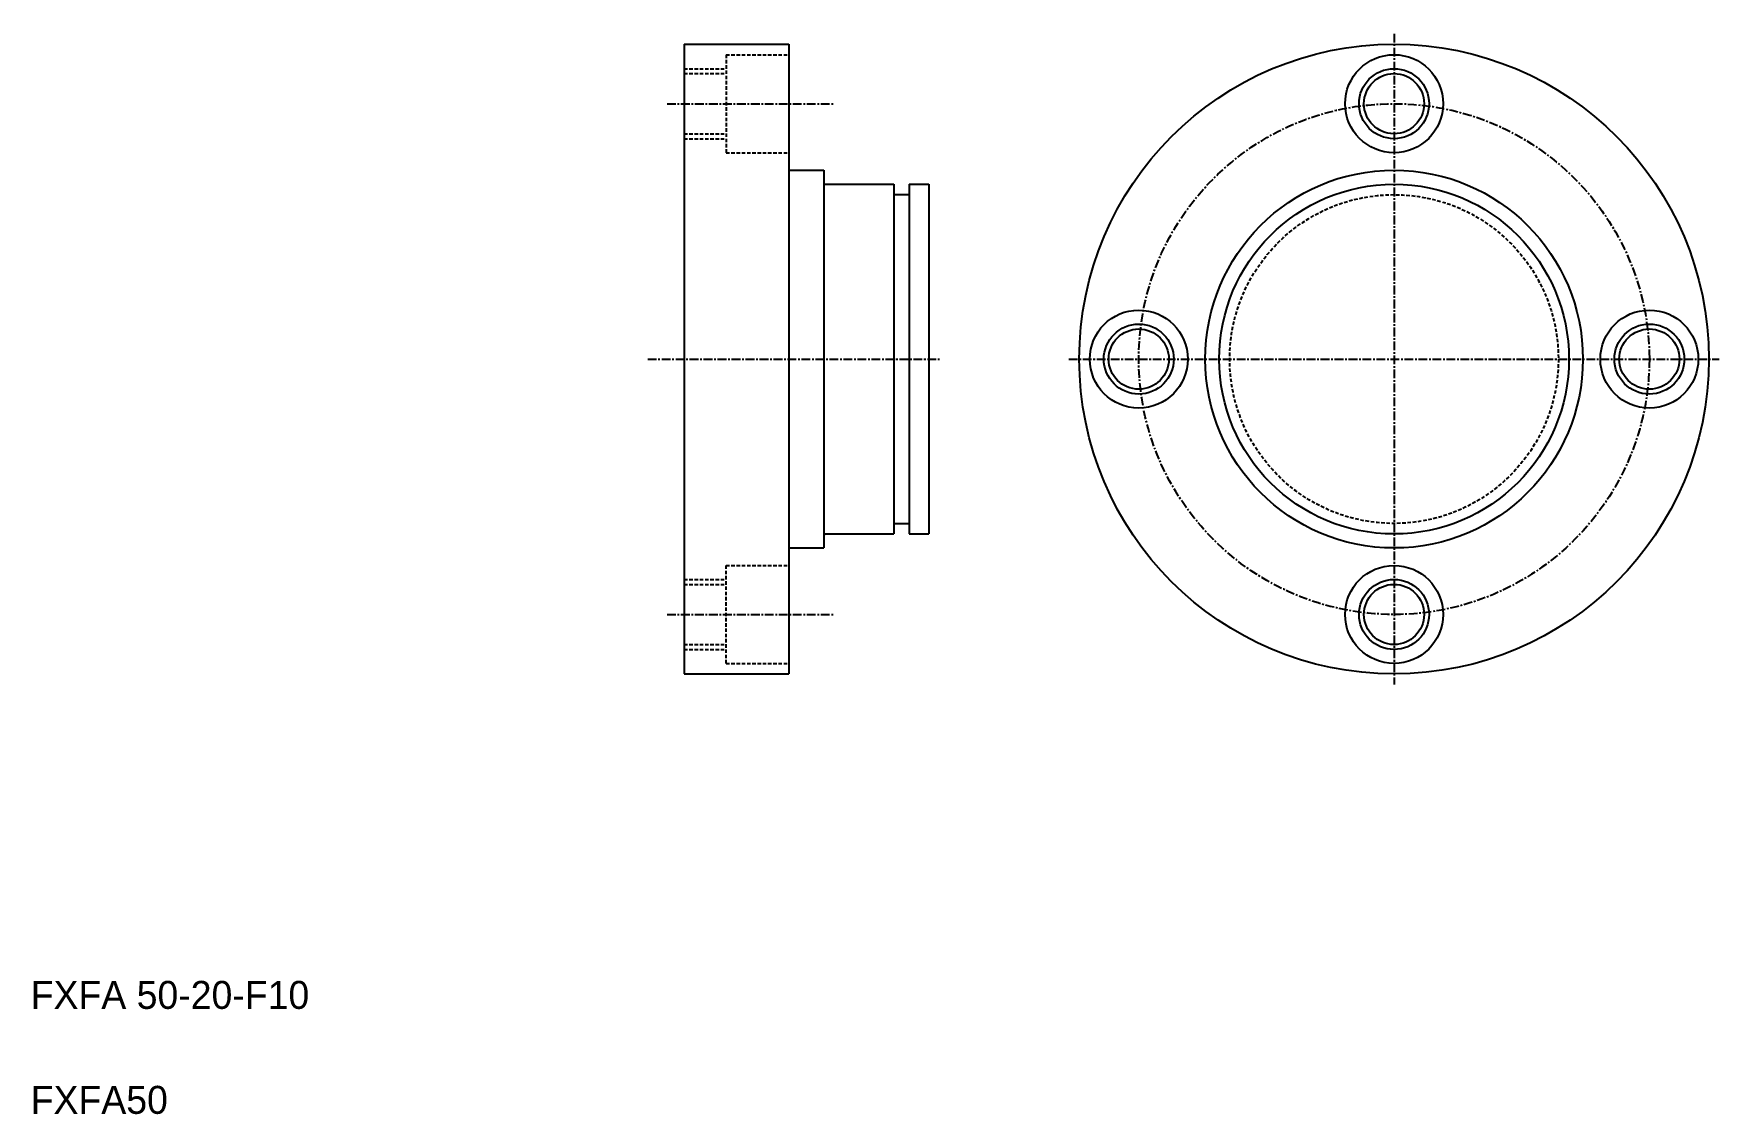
# Model space of a CAD drawing. Extents: x 41 to 282, y 141 to 296.
import ezdxf

# ---------------------------------------------------------------- set-up
doc = ezdxf.new("R2010")
doc.units = 0
doc.linetypes.add('CENTER', pattern=[2, 1.25, -0.25, 0.25, -0.25])
doc.linetypes.add('DASHED', pattern=[0.75, 0.5, -0.25])
doc.layers.get('0').update_dxf_attribs({"linetype": 'CONTINUOUS'})
doc.layers.add('CENTER', color=1, linetype='CENTER')

msp = doc.modelspace()

# ---------------------------------------------------------------- linework, layer by layer
at = {"color": 7, "linetype": 'CONTINUOUS'}
for p, q in [((133.68, 294.17), (133.68, 204.17)), ((133.68, 294.17), (148.68, 294.17)), ((148.68, 294.17), (148.68, 204.17)), ((148.68, 276.17), (153.68, 276.17)), ((153.68, 276.17), (153.68, 222.17)), ((148.68, 274.67), (148.68, 274.67)), ((153.88, 274.17), (163.68, 274.17)), ((163.68, 274.17), (163.68, 224.17)), ((163.68, 272.67), (165.88, 272.67)), ((165.88, 274.17), (168.68, 274.17)), ((165.88, 274.17), (165.88, 224.17)), ((168.68, 274.17), (168.68, 224.17)), ((148.68, 249.17), (148.68, 249.17)), ((153.88, 224.17), (163.68, 224.17)), ((163.68, 225.67), (165.88, 225.67)), ((165.88, 224.17), (168.68, 224.17)), ((148.68, 223.67), (148.68, 223.67)), ((148.68, 222.17), (153.68, 222.17)), ((133.68, 204.17), (148.68, 204.17))]:
    msp.add_line(p, q, dxfattribs=at)
at = {"color": 3, "linetype": 'DASHED'}
for p, q in [((139.68, 292.67), (148.68, 292.67)), ((139.68, 292.67), (139.68, 278.67)), ((133.68, 290.67), (139.68, 290.67)), ((133.68, 289.97), (139.68, 289.97)), ((133.68, 281.37), (139.68, 281.37)), ((133.68, 280.67), (139.68, 280.67)), ((139.68, 278.67), (148.68, 278.67)), ((139.68, 219.67), (148.68, 219.67)), ((139.68, 205.67), (139.68, 219.67)), ((133.68, 217.67), (139.68, 217.67)), ((133.68, 216.97), (139.68, 216.97)), ((133.68, 208.37), (139.68, 208.37)), ((133.68, 207.67), (139.68, 207.67)), ((139.68, 205.67), (148.68, 205.67))]:
    msp.add_line(p, q, dxfattribs=at)
at = {"color": 7, "linetype": 'CONTINUOUS'}
for centre, radius in [((235.19, 249.17), 45), ((235.19, 285.67), 7), ((235.19, 285.67), 4.3), ((235.19, 249.17), 27), ((235.19, 249.17), 25), ((198.69, 249.17), 7), ((271.69, 249.17), 7), ((198.69, 249.17), 4.3), ((271.69, 249.17), 4.3), ((235.19, 212.67), 7), ((235.19, 212.67), 4.3)]:
    msp.add_circle(centre, radius, dxfattribs=at)
at = {"color": 3, "linetype": 'CONTINUOUS'}
for centre in [(235.19, 285.67), (198.69, 249.17), (271.69, 249.17), (235.19, 212.67)]:
    msp.add_circle(centre, 5, dxfattribs=at)
at = {"color": 3, "linetype": 'DASHED'}
msp.add_circle((235.19, 249.17), 23.5, dxfattribs=at)
at = {"color": 7, "linetype": 'CONTINUOUS'}
for centre, start, end in [((153.88, 274.37), 180, 270), ((153.88, 223.97), 90, 180)]:
    msp.add_arc(centre, 0.2, start, end, dxfattribs=at)
at = {"layer": 'CENTER', "color": 1, "linetype": 'CENTER'}
for p, q in [((235.19, 295.67), (235.19, 202.67)), ((131.24, 285.67), (155.04, 285.67)), ((128.48, 249.17), (170.18, 249.17)), ((188.69, 249.17), (281.69, 249.17)), ((131.24, 212.67), (155.04, 212.67))]:
    msp.add_line(p, q, dxfattribs=at)
msp.add_circle((235.19, 249.17), 36.5, dxfattribs=at)

# ---------------------------------------------------------------- texts
at = {"color": 7, "linetype": 'CONTINUOUS'}
for s, p in [('FXFA 50-20-F10', (40.26, 156.29)), ('FXFA50', (40.26, 141.29))]:
    msp.add_text(s, height=4, dxfattribs=at).set_placement(p)

doc.saveas('drawing.dxf')
